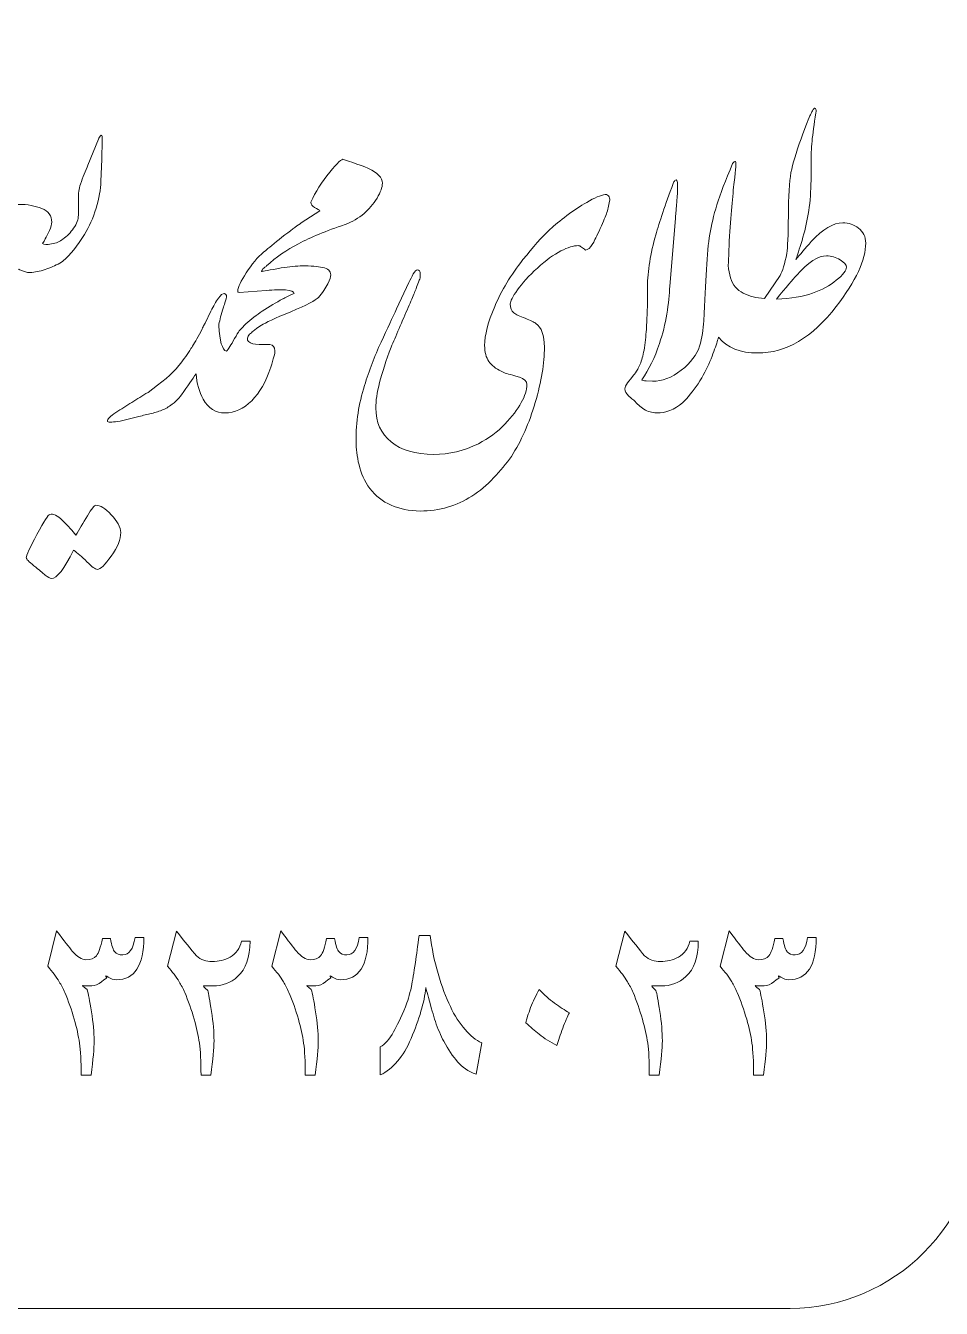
# Model space of a CAD drawing. Header units: millimetres. Extents: x 62 to 462, y 96 to 456.
# Drawn here: x 83.4 to 101.56, y 246.3 to 271.73 of the extents above; entities that cross this region are included whole.
import ezdxf

# ---------------------------------------------------------------- set-up
doc = ezdxf.new("R2010")
doc.units = ezdxf.units.MM
doc.header["$MEASUREMENT"] = 0
doc.layers.add('Layer 1', color=7, linetype='Continuous')

msp = doc.modelspace()

# ---------------------------------------------------------------- linework, layer by layer
at = {"layer": 'Layer 1', "color": 250, "lineweight": 18}
for points, knots in [([(76.0567, 276.3033), (76.0567, 276.3033), (98.5567, 276.3033), (98.5567, 276.3033), (100.6221, 276.3033), (102.3067, 274.6187), (102.3067, 272.5533), (102.3067, 272.5533), (102.3067, 250.0533), (102.3067, 250.0533), (102.3067, 247.9879), (100.6221, 246.3033), (98.5567, 246.3033), (98.5567, 246.3033), (76.0567, 246.3033), (76.0567, 246.3033), (73.9913, 246.3033), (72.3067, 247.9879), (72.3067, 250.0533), (72.3067, 250.0533), (72.3067, 272.5533), (72.3067, 272.5533), (72.3067, 274.6187), (73.9913, 276.3033), (76.0567, 276.3033)], [0, 0, 0, 0, 0.125, 0.125, 0.125, 0.25, 0.25, 0.25, 0.375, 0.375, 0.375, 0.5, 0.5, 0.5, 0.625, 0.625, 0.625, 0.75, 0.75, 0.75, 0.875, 0.875, 0.875, 1, 1, 1, 1]), ([(97.3304, 266.9732), (97.338, 266.8896), (97.3533, 266.809), (97.3759, 266.7307), (97.4218, 266.5895), (97.5064, 266.4872), (97.6299, 266.4272), (97.7534, 266.3673), (97.8927, 266.332), (98.048, 266.3214), (98.048, 266.3214), (98.3584, 266.7765), (98.3584, 266.7765), (98.4096, 266.863), (98.4554, 267.0094), (98.4924, 267.2157), (98.5101, 267.3286), (98.5207, 267.5791), (98.5242, 267.9619), (98.5278, 268.3464), (98.5436, 268.6322), (98.5754, 268.8173), (98.6106, 268.9902), (98.6777, 269.2124), (98.7765, 269.4859), (98.877, 269.761), (98.9387, 269.9198), (98.9599, 269.9621), (98.9828, 270.0044), (99.0005, 270.0397), (99.0146, 270.068), (99.0322, 270.0962), (99.0481, 270.1014), (99.0604, 270.0856), (99.0745, 270.0697), (99.078, 270.0432), (99.071, 270.0044), (99.0339, 269.7734), (99.0075, 269.5864), (98.9934, 269.44), (98.9811, 269.2936), (98.974, 269.1542), (98.9757, 269.0219), (98.9775, 268.8896), (98.9757, 268.7186), (98.9687, 268.5086), (98.9616, 268.2988), (98.9405, 268.1048), (98.9052, 267.9284), (98.8717, 267.7502), (98.8293, 267.5791), (98.7765, 267.4115), (98.7253, 267.2457), (98.69, 267.1399), (98.6742, 267.094), (98.757, 267.1981), (98.8576, 267.3163), (98.9793, 267.4521), (99.2086, 267.7008), (99.4185, 267.8243), (99.6037, 267.8243), (99.7166, 267.8243), (99.8207, 267.7872), (99.9141, 267.7149), (100.0094, 267.6461), (100.0588, 267.5491), (100.0588, 267.4203), (100.0588, 267.0887), (99.863, 266.6707), (99.4749, 266.1627), (98.9987, 265.5488), (98.4783, 265.2419), (97.9139, 265.2419), (97.5739, 265.2419), (97.3163, 265.345), (97.1399, 265.5524), (97.1271, 265.5111), (97.1147, 265.4735), (97.1025, 265.4396), (97.0725, 265.3372), (97.0284, 265.2155), (96.9702, 265.0762), (96.9138, 264.9368), (96.8343, 264.7886), (96.7338, 264.6335), (96.6315, 264.4782), (96.5292, 264.353), (96.4251, 264.256), (96.2646, 264.1166), (96.0936, 264.0496), (95.9136, 264.0531), (95.8219, 264.0566), (95.7372, 264.0813), (95.6614, 264.1272), (95.589, 264.1748), (95.5221, 264.2348), (95.4603, 264.3036), (95.4039, 264.3477), (95.3703, 264.3776), (95.3562, 264.39), (95.3086, 264.4359), (95.2839, 264.4817), (95.2839, 264.5294), (95.2839, 264.5646), (95.3016, 264.6052), (95.3351, 264.6493), (95.3703, 264.6934), (95.4091, 264.7445), (95.455, 264.7992), (95.4744, 264.8257), (95.5026, 264.8681), (95.5362, 264.9227), (95.5714, 264.9774), (95.6014, 265.0514), (95.6279, 265.1432), (95.6526, 265.2332), (95.6755, 265.3531), (95.6913, 265.5013), (95.7055, 265.6494), (95.7143, 265.7782), (95.7178, 265.884), (95.7178, 265.884), (95.7284, 266.2051), (95.7284, 266.2051), (95.7319, 266.3144), (95.7319, 266.4308), (95.7284, 266.5508), (95.7354, 266.8683), (95.7901, 267.2123), (95.8942, 267.5844), (95.9665, 267.8366), (96.0812, 268.1753), (96.24, 268.6022), (96.2505, 268.6304), (96.2611, 268.6481), (96.2717, 268.6586), (96.2805, 268.6692), (96.2893, 268.6745), (96.2964, 268.6745), (96.3211, 268.6709), (96.3317, 268.6057), (96.3282, 268.4787), (96.3246, 268.417), (96.3176, 268.3164), (96.3069, 268.1789), (96.2964, 268.0377), (96.2893, 267.9478), (96.2858, 267.9107), (96.2858, 267.9107), (96.1729, 266.5667), (96.1729, 266.5667), (96.1659, 266.4044), (96.1464, 266.2209), (96.1164, 266.0128), (96.0812, 265.8134), (96.0318, 265.6194), (95.9665, 265.4289), (95.8766, 265.1503), (95.7602, 264.9104), (95.619, 264.711), (95.6261, 264.6969), (95.6544, 264.6899), (95.702, 264.6899), (95.702, 264.6899), (95.8325, 264.6846), (95.8325, 264.6846), (96.0212, 264.6776), (96.21, 264.7499), (96.4005, 264.8998), (96.5892, 265.0497), (96.7109, 265.2085), (96.762, 265.3742), (96.8132, 265.5419), (96.8414, 265.7094), (96.845, 265.8788), (96.8679, 266.2685), (96.8873, 266.6072), (96.9014, 266.8947), (96.9155, 267.1823), (96.9366, 267.4151), (96.9666, 267.595), (96.9949, 267.7732), (97.0425, 267.9689), (97.1078, 268.1789), (97.173, 268.3887), (97.2771, 268.6604), (97.4182, 268.9955), (97.4394, 269.0291), (97.457, 269.0432), (97.4747, 269.0361), (97.4923, 269.0291), (97.4853, 268.895), (97.4517, 268.6304), (97.4182, 268.3676), (97.3847, 267.9778), (97.3512, 267.461), (97.3476, 267.3266), (97.3408, 267.1646), (97.3304, 266.9732)], [0, 0, 0, 0, 0.0151515, 0.0151515, 0.0151515, 0.030303, 0.030303, 0.030303, 0.0454545, 0.0454545, 0.0454545, 0.0606061, 0.0606061, 0.0606061, 0.0757576, 0.0757576, 0.0757576, 0.0909091, 0.0909091, 0.0909091, 0.1060606, 0.1060606, 0.1060606, 0.1212121, 0.1212121, 0.1212121, 0.1363636, 0.1363636, 0.1363636, 0.1515152, 0.1515152, 0.1515152, 0.1666667, 0.1666667, 0.1666667, 0.1818182, 0.1818182, 0.1818182, 0.1969697, 0.1969697, 0.1969697, 0.2121212, 0.2121212, 0.2121212, 0.2272727, 0.2272727, 0.2272727, 0.2424242, 0.2424242, 0.2424242, 0.2575758, 0.2575758, 0.2575758, 0.2727273, 0.2727273, 0.2727273, 0.2878788, 0.2878788, 0.2878788, 0.3030303, 0.3030303, 0.3030303, 0.3181818, 0.3181818, 0.3181818, 0.3333333, 0.3333333, 0.3333333, 0.3484848, 0.3484848, 0.3484848, 0.3636364, 0.3636364, 0.3636364, 0.3787879, 0.3787879, 0.3787879, 0.3939394, 0.3939394, 0.3939394, 0.4090909, 0.4090909, 0.4090909, 0.4242424, 0.4242424, 0.4242424, 0.4393939, 0.4393939, 0.4393939, 0.4545455, 0.4545455, 0.4545455, 0.469697, 0.469697, 0.469697, 0.4848485, 0.4848485, 0.4848485, 0.5, 0.5, 0.5, 0.5151515, 0.5151515, 0.5151515, 0.530303, 0.530303, 0.530303, 0.5454545, 0.5454545, 0.5454545, 0.5606061, 0.5606061, 0.5606061, 0.5757576, 0.5757576, 0.5757576, 0.5909091, 0.5909091, 0.5909091, 0.6060606, 0.6060606, 0.6060606, 0.6212121, 0.6212121, 0.6212121, 0.6363636, 0.6363636, 0.6363636, 0.6515152, 0.6515152, 0.6515152, 0.6666667, 0.6666667, 0.6666667, 0.6818182, 0.6818182, 0.6818182, 0.6969697, 0.6969697, 0.6969697, 0.7121212, 0.7121212, 0.7121212, 0.7272727, 0.7272727, 0.7272727, 0.7424242, 0.7424242, 0.7424242, 0.7575758, 0.7575758, 0.7575758, 0.7727273, 0.7727273, 0.7727273, 0.7878788, 0.7878788, 0.7878788, 0.8030303, 0.8030303, 0.8030303, 0.8181818, 0.8181818, 0.8181818, 0.8333333, 0.8333333, 0.8333333, 0.8484848, 0.8484848, 0.8484848, 0.8636364, 0.8636364, 0.8636364, 0.8787879, 0.8787879, 0.8787879, 0.8939394, 0.8939394, 0.8939394, 0.9090909, 0.9090909, 0.9090909, 0.9242424, 0.9242424, 0.9242424, 0.9393939, 0.9393939, 0.9393939, 0.9545455, 0.9545455, 0.9545455, 0.969697, 0.969697, 0.969697, 0.9848485, 0.9848485, 0.9848485, 1, 1, 1, 1]), ([(84.1413, 267.4998), (84.2242, 267.558), (84.2948, 267.6303), (84.353, 267.7167), (84.4147, 267.8032), (84.4465, 267.8896), (84.4465, 267.9761), (84.4465, 267.9761), (84.4465, 268.3165), (84.4465, 268.3165), (84.4465, 268.3994), (84.4606, 268.4911), (84.4871, 268.5899), (84.5364, 268.7274), (84.5859, 268.8545), (84.637, 268.9673), (84.637, 268.9673), (84.8487, 269.4788), (84.8487, 269.4788), (84.8522, 269.5036), (84.8698, 269.5318), (84.9015, 269.5618), (84.9157, 269.5618), (84.921, 269.5265), (84.921, 269.4542), (84.921, 269.4542), (84.9122, 269.0873), (84.9122, 269.0873), (84.9122, 269.0873), (84.891, 268.6428), (84.891, 268.6428), (84.891, 268.4876), (84.8592, 268.3112), (84.7975, 268.1154), (84.7393, 267.9178), (84.6634, 267.745), (84.57, 267.5933), (84.4294, 267.3631), (84.2871, 267.1871), (84.1431, 267.0673), (84.1431, 267.0673), (84.1413, 267.0641), (84.1413, 267.0641), (84.0584, 267.0094), (83.9649, 266.9618), (83.8626, 266.923), (83.7585, 266.8824), (83.658, 266.8559), (83.5628, 266.8418), (83.5098, 266.8313), (83.4552, 266.8348), (83.397, 266.8489), (83.3388, 266.8648), (83.2929, 266.8824), (83.2629, 266.9036), (83.2206, 266.9036), (83.1624, 266.8859), (83.0865, 266.8524), (83.0142, 266.8207), (82.9242, 266.7766), (82.8184, 266.7184), (82.8184, 266.7184), (82.5132, 266.5261), (82.5132, 266.5261), (82.5132, 266.5261), (82.5129, 266.5274), (82.5129, 266.5274), (82.416, 266.4413), (82.2996, 266.376), (82.1622, 266.332), (82.007, 266.2721), (81.8112, 266.2544), (81.5731, 266.2738), (81.5237, 266.2738), (81.3032, 266.1768), (80.9064, 265.9793), (80.9064, 265.9793), (80.6337, 265.829), (80.6337, 265.829), (80.6337, 265.829), (80.6136, 265.75), (80.6136, 265.75), (80.5924, 265.6635), (80.5659, 265.5806), (80.5395, 265.5048), (80.4177, 265.1714), (80.3067, 264.9245), (80.2026, 264.7657), (80.1003, 264.607), (80.0191, 264.5099), (79.9609, 264.4712), (79.901, 264.4341), (79.8145, 264.3935), (79.6963, 264.3494), (79.5799, 264.3071), (79.4018, 264.2471), (79.1619, 264.1695), (78.922, 264.0919), (78.7809, 264.0531), (78.735, 264.0531), (78.7086, 264.0531), (78.6945, 264.0602), (78.6945, 264.0743), (78.6663, 264.1113), (78.8091, 264.2366), (79.1231, 264.4465), (79.437, 264.6563), (79.6399, 264.794), (79.7298, 264.8592), (79.8216, 264.9245), (79.9151, 265.0197), (80.0085, 265.1467), (80.1038, 265.2719), (80.1744, 265.4148), (80.2185, 265.5718), (80.1708, 265.5789), (80.1214, 265.5701), (80.0721, 265.5436), (80.0209, 265.5189), (79.9715, 265.5048), (79.9239, 265.5048), (79.7969, 265.5083), (79.6893, 265.5506), (79.6029, 265.6301), (79.5182, 265.7076), (79.4811, 265.7958), (79.4952, 265.8929), (79.5093, 265.9511), (79.5288, 266.0198), (79.5552, 266.0975), (79.5799, 266.1751), (79.6346, 266.2985), (79.7175, 266.4661), (79.8004, 266.6354), (79.8833, 266.7748), (79.968, 266.8841), (80.0526, 266.9953), (80.1355, 267.05), (80.2185, 267.05), (80.3595, 267.05), (80.4777, 266.99), (80.573, 266.87), (80.6682, 266.7483), (80.7141, 266.6037), (80.7141, 266.4361), (80.7141, 266.4361), (80.7138, 266.4008), (80.7138, 266.4008), (80.7138, 266.4008), (80.8111, 266.4344), (80.8111, 266.4344), (80.9257, 266.4767), (80.984, 266.5067), (80.984, 266.5278), (80.9628, 266.5631), (80.9522, 266.6054), (80.9522, 266.6566), (80.9592, 266.7024), (80.9769, 266.7589), (81.0051, 266.8277), (81.0528, 266.9546), (81.141, 267.1346), (81.2679, 267.3656), (81.3473, 267.5174), (81.4479, 267.6514), (81.5731, 267.7679), (81.6966, 267.8825), (81.7971, 267.9389), (81.873, 267.9389), (81.9929, 267.9389), (82.0917, 267.8878), (82.1675, 267.789), (82.2363, 267.692), (82.2699, 267.565), (82.2699, 267.4062), (82.2699, 267.2651), (82.2504, 267.1381), (82.2116, 267.027), (82.171, 266.9141), (82.1463, 266.8453), (82.1358, 266.8171), (82.1358, 266.8171), (82.1975, 266.8277), (82.1975, 266.8277), (82.3316, 266.8612), (82.4374, 266.907), (82.5132, 266.9618), (82.5132, 266.9618), (82.5165, 266.9564), (82.5165, 266.9564), (82.578, 266.9883), (82.6651, 267.0407), (82.776, 267.1153), (82.8008, 267.1294), (82.8572, 267.17), (82.9472, 267.2352), (82.9472, 267.2899), (82.9224, 267.3692), (82.8748, 267.4733), (82.8237, 267.5668), (82.7532, 267.6127), (82.6632, 267.6127), (82.605, 267.6127), (82.545, 267.5986), (82.4815, 267.5703), (82.4374, 267.5703), (82.4233, 267.6003), (82.4409, 267.6585), (82.455, 267.7009), (82.485, 267.752), (82.5344, 267.8138), (82.6103, 267.9107), (82.7037, 267.9919), (82.8184, 268.0571), (82.8907, 268.096), (82.9648, 268.1242), (83.0406, 268.1453), (83.1342, 268.1736), (83.2117, 268.1877), (83.2788, 268.1877), (83.4357, 268.1877), (83.5839, 268.1594), (83.7233, 268.1048), (83.8538, 268.0536), (83.919, 267.9637), (83.919, 267.8349), (83.919, 267.7908), (83.9032, 267.7361), (83.8732, 267.6709), (83.8556, 267.632), (83.8397, 267.5968), (83.8238, 267.5668), (83.808, 267.5351), (83.7797, 267.4839), (83.7374, 267.4116), (83.7621, 267.3904), (83.8203, 267.3887), (83.9138, 267.4028), (84.0072, 267.4187), (84.0831, 267.4504), (84.1413, 267.4998)], [0, 0, 0, 0, 0.0125, 0.0125, 0.0125, 0.025, 0.025, 0.025, 0.0375, 0.0375, 0.0375, 0.05, 0.05, 0.05, 0.0625, 0.0625, 0.0625, 0.075, 0.075, 0.075, 0.0875, 0.0875, 0.0875, 0.1, 0.1, 0.1, 0.1125, 0.1125, 0.1125, 0.125, 0.125, 0.125, 0.1375, 0.1375, 0.1375, 0.15, 0.15, 0.15, 0.1625, 0.1625, 0.1625, 0.175, 0.175, 0.175, 0.1875, 0.1875, 0.1875, 0.2, 0.2, 0.2, 0.2125, 0.2125, 0.2125, 0.225, 0.225, 0.225, 0.2375, 0.2375, 0.2375, 0.25, 0.25, 0.25, 0.2625, 0.2625, 0.2625, 0.275, 0.275, 0.275, 0.2875, 0.2875, 0.2875, 0.3, 0.3, 0.3, 0.3125, 0.3125, 0.3125, 0.325, 0.325, 0.325, 0.3375, 0.3375, 0.3375, 0.35, 0.35, 0.35, 0.3625, 0.3625, 0.3625, 0.375, 0.375, 0.375, 0.3875, 0.3875, 0.3875, 0.4, 0.4, 0.4, 0.4125, 0.4125, 0.4125, 0.425, 0.425, 0.425, 0.4375, 0.4375, 0.4375, 0.45, 0.45, 0.45, 0.4625, 0.4625, 0.4625, 0.475, 0.475, 0.475, 0.4875, 0.4875, 0.4875, 0.5, 0.5, 0.5, 0.5125, 0.5125, 0.5125, 0.525, 0.525, 0.525, 0.5375, 0.5375, 0.5375, 0.55, 0.55, 0.55, 0.5625, 0.5625, 0.5625, 0.575, 0.575, 0.575, 0.5875, 0.5875, 0.5875, 0.6, 0.6, 0.6, 0.6125, 0.6125, 0.6125, 0.625, 0.625, 0.625, 0.6375, 0.6375, 0.6375, 0.65, 0.65, 0.65, 0.6625, 0.6625, 0.6625, 0.675, 0.675, 0.675, 0.6875, 0.6875, 0.6875, 0.7, 0.7, 0.7, 0.7125, 0.7125, 0.7125, 0.725, 0.725, 0.725, 0.7375, 0.7375, 0.7375, 0.75, 0.75, 0.75, 0.7625, 0.7625, 0.7625, 0.775, 0.775, 0.775, 0.7875, 0.7875, 0.7875, 0.8, 0.8, 0.8, 0.8125, 0.8125, 0.8125, 0.825, 0.825, 0.825, 0.8375, 0.8375, 0.8375, 0.85, 0.85, 0.85, 0.8625, 0.8625, 0.8625, 0.875, 0.875, 0.875, 0.8875, 0.8875, 0.8875, 0.9, 0.9, 0.9, 0.9125, 0.9125, 0.9125, 0.925, 0.925, 0.925, 0.9375, 0.9375, 0.9375, 0.95, 0.95, 0.95, 0.9625, 0.9625, 0.9625, 0.975, 0.975, 0.975, 0.9875, 0.9875, 0.9875, 1, 1, 1, 1]), ([(88.1684, 267.2828), (88.2548, 267.3551), (88.3783, 267.4539), (88.5405, 267.5827), (88.6993, 267.7026), (88.8069, 267.782), (88.8669, 267.819), (88.8669, 267.819), (89.2373, 268.0625), (89.2373, 268.0625), (89.2285, 268.0695), (89.1915, 268.0924), (89.1297, 268.1294), (89.0821, 268.1542), (89.0574, 268.1876), (89.0574, 268.2335), (89.1474, 268.4328), (89.2708, 268.6304), (89.4296, 268.828), (89.5848, 269.0132), (89.6748, 269.0978), (89.703, 269.0802), (89.9817, 268.985), (90.1475, 268.9232), (90.1986, 268.9003), (90.3821, 268.8138), (90.4738, 268.715), (90.4738, 268.6057), (90.4738, 268.5299), (90.4385, 268.4311), (90.3697, 268.3112), (90.2939, 268.193), (90.2074, 268.0924), (90.1122, 268.006), (90.0046, 267.9161), (89.8794, 267.8437), (89.7347, 267.789), (89.359, 267.662), (89.0521, 267.5351), (88.8122, 267.408), (88.5762, 267.2848), (88.3639, 267.1394), (88.1775, 266.9701), (88.1775, 266.9701), (88.1701, 266.9582), (88.1701, 266.9582), (88.1313, 266.9353), (88.1067, 266.9123), (88.0943, 266.8912), (88.0819, 266.87), (88.0767, 266.8595), (88.0767, 266.8559), (88.1067, 266.863), (88.2372, 266.8859), (88.4647, 266.9282), (88.6323, 266.9547), (88.7734, 266.9688), (88.888, 266.9688), (89.052, 266.9688), (89.1879, 266.9582), (89.2902, 266.9388), (89.3978, 266.9177), (89.4507, 266.8683), (89.4507, 266.7889), (89.4507, 266.7572), (89.4313, 266.699), (89.3943, 266.6125), (89.3449, 266.5226), (89.2831, 266.4326), (89.2073, 266.3444), (89.1561, 266.2844), (88.9727, 266.1909), (88.6569, 266.0604), (88.343, 265.9281), (88.149, 265.8399), (88.0767, 265.7941), (88.0043, 265.7465), (87.9496, 265.7076), (87.9108, 265.6777), (87.89, 265.6502), (87.8672, 265.6297), (87.8426, 265.6168), (87.7887, 265.555), (87.7816, 265.5059), (87.8226, 265.4695), (87.8632, 265.4307), (87.932, 265.4113), (88.029, 265.4096), (88.126, 265.4078), (88.1966, 265.4078), (88.2407, 265.4078), (88.3095, 265.4007), (88.3448, 265.3601), (88.3448, 265.2878), (88.3448, 265.2367), (88.3165, 265.1273), (88.2618, 264.9633), (88.1649, 264.674), (88.0396, 264.4517), (87.8844, 264.2966), (87.7221, 264.1343), (87.5457, 264.0531), (87.3517, 264.0531), (87.17, 264.0531), (87.0271, 264.1448), (86.9231, 264.3265), (86.8439, 264.4712), (86.7954, 264.6392), (86.7791, 264.8303), (86.7089, 264.7246), (86.6141, 264.586), (86.4944, 264.4147), (86.4221, 264.3248), (86.3604, 264.2612), (86.3074, 264.2242), (86.2386, 264.1748), (86.1699, 264.136), (86.0993, 264.1078), (86.0288, 264.0778), (85.9512, 264.0549), (85.8665, 264.0355), (85.7818, 264.0161), (85.6989, 263.9966), (85.616, 263.9755), (85.616, 263.9755), (85.2738, 263.8926), (85.2738, 263.8926), (85.1362, 263.8697), (85.0515, 263.8661), (85.0215, 263.882), (85.0215, 263.9314), (85.078, 263.9914), (85.1927, 264.0637), (85.295, 264.1289), (85.4008, 264.196), (85.5066, 264.263), (85.6143, 264.33), (85.7201, 264.3953), (85.8276, 264.4606), (86.0993, 264.6511), (86.3039, 264.8292), (86.438, 264.9932), (86.5403, 265.122), (86.6214, 265.2332), (86.6796, 265.3301), (86.7184, 265.3848), (86.7749, 265.4801), (86.8507, 265.6142), (86.8507, 265.6142), (86.9007, 265.7166), (86.9007, 265.7166), (86.9127, 265.7446), (86.9254, 265.7715), (86.939, 265.7976), (86.9452, 265.8101), (86.9515, 265.8222), (86.958, 265.834), (86.958, 265.834), (87.0729, 266.0693), (87.0729, 266.0693), (87.1242, 266.1751), (87.1753, 266.2615), (87.2229, 266.3267), (87.267, 266.3921), (87.3093, 266.4238), (87.3464, 266.4203), (87.3816, 266.4026), (87.3922, 266.3691), (87.3781, 266.3162), (87.3393, 266.2033), (87.3164, 266.1292), (87.3058, 266.0939), (87.2667, 265.9638), (87.2411, 265.8608), (87.2298, 265.7864), (87.2472, 265.4744), (87.2981, 265.3052), (87.3834, 265.2773), (87.4205, 265.316), (87.4752, 265.399), (87.5439, 265.526), (87.5845, 265.6018), (87.6163, 265.6529), (87.6357, 265.6812), (87.6408, 265.6877), (87.6467, 265.6931), (87.6534, 265.6979), (87.6844, 265.736), (87.7227, 265.7765), (87.7662, 265.817), (87.8738, 265.914), (87.9814, 265.9969), (88.0925, 266.0693), (88.2336, 266.1627), (88.3695, 266.2439), (88.5, 266.3126), (88.5105, 266.3197), (88.5846, 266.3567), (88.7223, 266.422), (88.7223, 266.4555), (88.6675, 266.4802), (88.5564, 266.4944), (88.4612, 266.4979), (88.3306, 266.4944), (88.1701, 266.4837), (88.1701, 266.4837), (87.6321, 266.4414), (87.6321, 266.4414), (87.6075, 266.4414), (87.6004, 266.4626), (87.611, 266.5031), (87.6321, 266.5931), (87.6992, 266.7236), (87.8156, 266.8912), (87.9288, 267.0583), (88.0453, 267.1859), (88.1653, 267.2756), (88.1653, 267.2756), (88.1684, 267.2828), (88.1684, 267.2828)], [0, 0, 0, 0, 0.0136986, 0.0136986, 0.0136986, 0.0273973, 0.0273973, 0.0273973, 0.0410959, 0.0410959, 0.0410959, 0.0547945, 0.0547945, 0.0547945, 0.0684932, 0.0684932, 0.0684932, 0.0821918, 0.0821918, 0.0821918, 0.0958904, 0.0958904, 0.0958904, 0.109589, 0.109589, 0.109589, 0.1232877, 0.1232877, 0.1232877, 0.1369863, 0.1369863, 0.1369863, 0.1506849, 0.1506849, 0.1506849, 0.1643836, 0.1643836, 0.1643836, 0.1780822, 0.1780822, 0.1780822, 0.1917808, 0.1917808, 0.1917808, 0.2054795, 0.2054795, 0.2054795, 0.2191781, 0.2191781, 0.2191781, 0.2328767, 0.2328767, 0.2328767, 0.2465753, 0.2465753, 0.2465753, 0.260274, 0.260274, 0.260274, 0.2739726, 0.2739726, 0.2739726, 0.2876712, 0.2876712, 0.2876712, 0.3013699, 0.3013699, 0.3013699, 0.3150685, 0.3150685, 0.3150685, 0.3287671, 0.3287671, 0.3287671, 0.3424658, 0.3424658, 0.3424658, 0.3561644, 0.3561644, 0.3561644, 0.369863, 0.369863, 0.369863, 0.3835616, 0.3835616, 0.3835616, 0.3972603, 0.3972603, 0.3972603, 0.4109589, 0.4109589, 0.4109589, 0.4246575, 0.4246575, 0.4246575, 0.4383562, 0.4383562, 0.4383562, 0.4520548, 0.4520548, 0.4520548, 0.4657534, 0.4657534, 0.4657534, 0.4794521, 0.4794521, 0.4794521, 0.4931507, 0.4931507, 0.4931507, 0.5068493, 0.5068493, 0.5068493, 0.5205479, 0.5205479, 0.5205479, 0.5342466, 0.5342466, 0.5342466, 0.5479452, 0.5479452, 0.5479452, 0.5616438, 0.5616438, 0.5616438, 0.5753425, 0.5753425, 0.5753425, 0.5890411, 0.5890411, 0.5890411, 0.6027397, 0.6027397, 0.6027397, 0.6164384, 0.6164384, 0.6164384, 0.630137, 0.630137, 0.630137, 0.6438356, 0.6438356, 0.6438356, 0.6575342, 0.6575342, 0.6575342, 0.6712329, 0.6712329, 0.6712329, 0.6849315, 0.6849315, 0.6849315, 0.6986301, 0.6986301, 0.6986301, 0.7123288, 0.7123288, 0.7123288, 0.7260274, 0.7260274, 0.7260274, 0.739726, 0.739726, 0.739726, 0.7534247, 0.7534247, 0.7534247, 0.7671233, 0.7671233, 0.7671233, 0.7808219, 0.7808219, 0.7808219, 0.7945205, 0.7945205, 0.7945205, 0.8082192, 0.8082192, 0.8082192, 0.8219178, 0.8219178, 0.8219178, 0.8356164, 0.8356164, 0.8356164, 0.8493151, 0.8493151, 0.8493151, 0.8630137, 0.8630137, 0.8630137, 0.8767123, 0.8767123, 0.8767123, 0.890411, 0.890411, 0.890411, 0.9041096, 0.9041096, 0.9041096, 0.9178082, 0.9178082, 0.9178082, 0.9315068, 0.9315068, 0.9315068, 0.9452055, 0.9452055, 0.9452055, 0.9589041, 0.9589041, 0.9589041, 0.9726027, 0.9726027, 0.9726027, 0.9863014, 0.9863014, 0.9863014, 1, 1, 1, 1]), ([(94.9788, 268.2494), (94.9664, 268.163), (94.9434, 268.0801), (94.9152, 267.9989), (94.8852, 267.9178), (94.8376, 267.8049), (94.7706, 267.6602), (94.7036, 267.5156), (94.663, 267.4327), (94.6489, 267.4115), (94.5942, 267.3251), (94.5448, 267.2828), (94.5042, 267.2828), (94.4725, 267.304), (94.446, 267.3233), (94.4214, 267.3428), (94.3967, 267.3622), (94.3755, 267.371), (94.3543, 267.371), (94.2679, 267.371), (94.155, 267.3357), (94.0139, 267.2651), (93.871, 267.1946), (93.7176, 267.0817), (93.5482, 266.9265), (93.3789, 266.7713), (93.2466, 266.6266), (93.1514, 266.4926), (93.0579, 266.3585), (93.0102, 266.265), (93.0102, 266.2139), (93.0102, 266.138), (93.0332, 266.078), (93.0825, 266.0375), (93.1231, 266.0057), (93.1972, 265.9705), (93.3048, 265.9299), (93.4107, 265.8875), (93.483, 265.854), (93.5165, 265.8258), (93.6312, 265.7465), (93.6876, 265.5912), (93.6876, 265.3601), (93.6876, 265.0409), (93.6276, 264.674), (93.5059, 264.263), (93.386, 263.8502), (93.2272, 263.494), (93.0314, 263.1905), (92.9309, 263.0495), (92.8145, 262.9083), (92.6804, 262.7672), (92.5464, 262.6244), (92.4017, 262.5044), (92.2465, 262.4039), (91.9501, 262.2081), (91.608, 262.1093), (91.2234, 262.1093), (90.786, 262.1164), (90.4526, 262.2645), (90.225, 262.5538), (90.1227, 262.702), (90.0504, 262.859), (90.0117, 263.0248), (89.9711, 263.1905), (89.9517, 263.3476), (89.9517, 263.4957), (89.9517, 263.6845), (89.9658, 263.8697), (89.9922, 264.0513), (90.0204, 264.2312), (90.0628, 264.413), (90.121, 264.5964), (90.2109, 264.8927), (90.3186, 265.1785), (90.4473, 265.4537), (90.5743, 265.7288), (90.6766, 265.9511), (90.756, 266.1204), (90.756, 266.1204), (90.9994, 266.6372), (90.9994, 266.6372), (91.0276, 266.6954), (91.0559, 266.7518), (91.0876, 266.8083), (91.1176, 266.863), (91.1458, 266.8895), (91.1705, 266.8895), (91.204, 266.8895), (91.2234, 266.863), (91.2252, 266.8083), (91.227, 266.7518), (91.2199, 266.7113), (91.2058, 266.6831), (91.1688, 266.5843), (91.1352, 266.4996), (91.1088, 266.4326), (91.0806, 266.3656), (91.04, 266.2685), (90.9835, 266.1416), (90.9288, 266.0128), (90.8689, 265.8752), (90.8054, 265.727), (90.7419, 265.5789), (90.689, 265.4572), (90.6484, 265.3601), (90.4455, 264.824), (90.3432, 264.42), (90.3432, 264.1519), (90.3432, 263.8697), (90.4438, 263.6456), (90.6466, 263.4798), (90.8477, 263.3141), (91.1317, 263.2311), (91.4968, 263.2311), (91.8002, 263.2311), (92.093, 263.3017), (92.377, 263.4428), (92.5869, 263.5504), (92.7633, 263.6792), (92.9044, 263.8309), (93.0455, 263.9825), (93.1531, 264.1254), (93.2272, 264.2577), (93.3013, 264.39), (93.3384, 264.5099), (93.3384, 264.6158), (93.3384, 264.6811), (93.2889, 264.7304), (93.1902, 264.7604), (93.0914, 264.7922), (93.0208, 264.8133), (92.9767, 264.824), (92.9344, 264.8327), (92.885, 264.8522), (92.8286, 264.8804), (92.7228, 264.9315), (92.6416, 264.9968), (92.5851, 265.0744), (92.5305, 265.152), (92.5023, 265.2578), (92.5023, 265.3919), (92.5023, 265.5947), (92.5692, 265.854), (92.7015, 266.1662), (92.8338, 266.4802), (93.0208, 266.7889), (93.2625, 267.0923), (93.46, 267.3392), (93.6399, 267.5421), (93.8004, 267.6956), (93.8869, 267.7749), (93.998, 267.8666), (94.1321, 267.9672), (94.2661, 268.0695), (94.3967, 268.1559), (94.5254, 268.2282), (94.6806, 268.3182), (94.8024, 268.3694), (94.8923, 268.3835), (94.9293, 268.3835), (94.9558, 268.3676), (94.9699, 268.3376), (94.9823, 268.3058), (94.9858, 268.2776), (94.9788, 268.2494)], [0, 0, 0, 0, 0.0181818, 0.0181818, 0.0181818, 0.0363636, 0.0363636, 0.0363636, 0.0545455, 0.0545455, 0.0545455, 0.0727273, 0.0727273, 0.0727273, 0.0909091, 0.0909091, 0.0909091, 0.1090909, 0.1090909, 0.1090909, 0.1272727, 0.1272727, 0.1272727, 0.1454545, 0.1454545, 0.1454545, 0.1636364, 0.1636364, 0.1636364, 0.1818182, 0.1818182, 0.1818182, 0.2, 0.2, 0.2, 0.2181818, 0.2181818, 0.2181818, 0.2363636, 0.2363636, 0.2363636, 0.2545455, 0.2545455, 0.2545455, 0.2727273, 0.2727273, 0.2727273, 0.2909091, 0.2909091, 0.2909091, 0.3090909, 0.3090909, 0.3090909, 0.3272727, 0.3272727, 0.3272727, 0.3454545, 0.3454545, 0.3454545, 0.3636364, 0.3636364, 0.3636364, 0.3818182, 0.3818182, 0.3818182, 0.4, 0.4, 0.4, 0.4181818, 0.4181818, 0.4181818, 0.4363636, 0.4363636, 0.4363636, 0.4545455, 0.4545455, 0.4545455, 0.4727273, 0.4727273, 0.4727273, 0.4909091, 0.4909091, 0.4909091, 0.5090909, 0.5090909, 0.5090909, 0.5272727, 0.5272727, 0.5272727, 0.5454545, 0.5454545, 0.5454545, 0.5636364, 0.5636364, 0.5636364, 0.5818182, 0.5818182, 0.5818182, 0.6, 0.6, 0.6, 0.6181818, 0.6181818, 0.6181818, 0.6363636, 0.6363636, 0.6363636, 0.6545455, 0.6545455, 0.6545455, 0.6727273, 0.6727273, 0.6727273, 0.6909091, 0.6909091, 0.6909091, 0.7090909, 0.7090909, 0.7090909, 0.7272727, 0.7272727, 0.7272727, 0.7454545, 0.7454545, 0.7454545, 0.7636364, 0.7636364, 0.7636364, 0.7818182, 0.7818182, 0.7818182, 0.8, 0.8, 0.8, 0.8181818, 0.8181818, 0.8181818, 0.8363636, 0.8363636, 0.8363636, 0.8545455, 0.8545455, 0.8545455, 0.8727273, 0.8727273, 0.8727273, 0.8909091, 0.8909091, 0.8909091, 0.9090909, 0.9090909, 0.9090909, 0.9272727, 0.9272727, 0.9272727, 0.9454545, 0.9454545, 0.9454545, 0.9636364, 0.9636364, 0.9636364, 0.9818182, 0.9818182, 0.9818182, 1, 1, 1, 1]), ([(99.676, 266.9441), (99.676, 266.9882), (99.6354, 267.0358), (99.5526, 267.0887), (99.4626, 267.1399), (99.3726, 267.1664), (99.2827, 267.1664), (99.1186, 267.1734), (98.9175, 267.0428), (98.6847, 266.7783), (98.6142, 266.7059), (98.4819, 266.549), (98.2861, 266.3073), (98.5754, 266.3214), (98.8135, 266.362), (99.0022, 266.4272), (99.1892, 266.4926), (99.348, 266.579), (99.4749, 266.6848), (99.609, 266.7924), (99.676, 266.8788), (99.676, 266.9441)], [0, 0, 0, 0, 0.1428571, 0.1428571, 0.1428571, 0.2857143, 0.2857143, 0.2857143, 0.4285714, 0.4285714, 0.4285714, 0.5714286, 0.5714286, 0.5714286, 0.7142857, 0.7142857, 0.7142857, 0.8571429, 0.8571429, 0.8571429, 1, 1, 1, 1]), ([(83.4129, 261.1798), (83.4129, 261.1586), (83.464, 261.1075), (83.5645, 261.0245), (83.6669, 260.9417), (83.7409, 260.8799), (83.7903, 260.8394), (83.8415, 260.7935), (83.8821, 260.7723), (83.9085, 260.7723), (84.0196, 260.7723), (84.1678, 260.9593), (84.353, 261.335), (84.4289, 261.2803), (84.517, 261.2027), (84.6176, 261.1022), (84.7164, 261.0016), (84.7851, 260.9522), (84.824, 260.9522), (84.8822, 260.9522), (84.9739, 261.0404), (85.0974, 261.2168), (85.2243, 261.395), (85.2879, 261.5502), (85.2879, 261.6807), (85.2825, 261.7919), (85.2191, 261.91), (85.0992, 262.0352), (84.981, 262.1605), (84.8787, 262.224), (84.7922, 262.224), (84.7658, 262.224), (84.7093, 262.1534), (84.6246, 262.0123), (84.54, 261.8712), (84.4641, 261.7424), (84.3954, 261.6296), (84.3354, 261.7124), (84.2507, 261.8077), (84.1395, 261.917), (84.0267, 262.0247), (83.942, 262.067), (83.8838, 262.0423), (83.8521, 262.0423), (83.7657, 261.91), (83.6245, 261.6455), (83.4834, 261.3791), (83.4129, 261.2256), (83.4129, 261.1798)], [0, 0, 0, 0, 0.0625, 0.0625, 0.0625, 0.125, 0.125, 0.125, 0.1875, 0.1875, 0.1875, 0.25, 0.25, 0.25, 0.3125, 0.3125, 0.3125, 0.375, 0.375, 0.375, 0.4375, 0.4375, 0.4375, 0.5, 0.5, 0.5, 0.5625, 0.5625, 0.5625, 0.625, 0.625, 0.625, 0.6875, 0.6875, 0.6875, 0.75, 0.75, 0.75, 0.8125, 0.8125, 0.8125, 0.875, 0.875, 0.875, 0.9375, 0.9375, 0.9375, 1, 1, 1, 1])]:
    msp.add_open_spline(points, degree=3, knots=knots, dxfattribs=at)
at = {"layer": 'Layer 1', "color": 250, "lineweight": 9}
for points, knots in [([(85.3254, 253.3093), (85.4541, 253.3093), (85.5361, 253.4257), (85.5705, 253.6576), (85.5705, 253.6576), (85.7442, 253.6576), (85.7442, 253.6576), (85.7442, 253.0977), (85.5626, 252.8181), (85.201, 252.8181), (85.1446, 252.8181), (85.0908, 252.8358), (85.0396, 252.871), (84.9894, 252.9063), (84.9779, 252.8993), (85.0079, 252.849), (85.0097, 252.8578), (84.9753, 252.834), (84.9038, 252.7767), (84.8404, 252.7238), (84.776, 252.6964), (84.7107, 252.6964), (84.7019, 252.6964), (84.6913, 252.6964), (84.6781, 252.6956), (84.6649, 252.6947), (84.6499, 252.6938), (84.6331, 252.6938), (84.6023, 252.6938), (84.5714, 252.6973), (84.5414, 252.7035), (84.5114, 252.7097), (84.537, 252.6832), (84.6199, 252.6241), (84.6428, 252.5456), (84.671, 252.3984), (84.7063, 252.1823), (84.7416, 251.9672), (84.7592, 251.7749), (84.7592, 251.6065), (84.7592, 251.4637), (84.7389, 251.237), (84.6975, 250.9275), (84.6975, 250.9275), (84.5009, 250.9275), (84.5009, 250.9275), (84.5009, 251.2026), (84.4903, 251.4143), (84.4691, 251.5615), (84.4471, 251.7088), (84.4127, 251.8666), (84.3642, 252.0351), (84.3113, 252.2211), (84.2487, 252.3984), (84.1781, 252.565), (84.1437, 252.6426), (84.1067, 252.7132), (84.067, 252.7767), (84.0106, 252.8719), (83.9347, 252.9742), (83.8395, 253.0844), (83.8395, 253.0844), (84.0159, 253.7872), (84.0159, 253.7872), (84.1658, 253.5871), (84.2689, 253.453), (84.3254, 253.3843), (84.4241, 253.2705), (84.5141, 253.2132), (84.597, 253.2132), (84.6913, 253.2132), (84.761, 253.2405), (84.806, 253.2934), (84.8492, 253.3455), (84.888, 253.4583), (84.9224, 253.632), (84.9224, 253.632), (85.0829, 253.632), (85.0829, 253.632), (85.1067, 253.4945), (85.1358, 253.4063), (85.1702, 253.3675), (85.2045, 253.3287), (85.2566, 253.3093), (85.3254, 253.3093)], [0, 0, 0, 0, 0.0357143, 0.0357143, 0.0357143, 0.0714286, 0.0714286, 0.0714286, 0.1071429, 0.1071429, 0.1071429, 0.1428571, 0.1428571, 0.1428571, 0.1785714, 0.1785714, 0.1785714, 0.2142857, 0.2142857, 0.2142857, 0.25, 0.25, 0.25, 0.2857143, 0.2857143, 0.2857143, 0.3214286, 0.3214286, 0.3214286, 0.3571429, 0.3571429, 0.3571429, 0.3928571, 0.3928571, 0.3928571, 0.4285714, 0.4285714, 0.4285714, 0.4642857, 0.4642857, 0.4642857, 0.5, 0.5, 0.5, 0.5357143, 0.5357143, 0.5357143, 0.5714286, 0.5714286, 0.5714286, 0.6071429, 0.6071429, 0.6071429, 0.6428571, 0.6428571, 0.6428571, 0.6785714, 0.6785714, 0.6785714, 0.7142857, 0.7142857, 0.7142857, 0.75, 0.75, 0.75, 0.7857143, 0.7857143, 0.7857143, 0.8214286, 0.8214286, 0.8214286, 0.8571429, 0.8571429, 0.8571429, 0.8928571, 0.8928571, 0.8928571, 0.9285714, 0.9285714, 0.9285714, 0.9642857, 0.9642857, 0.9642857, 1, 1, 1, 1]), ([(87.1005, 253.177), (87.2301, 253.177), (87.3474, 253.207), (87.4541, 253.2652), (87.5767, 253.3322), (87.6516, 253.4372), (87.6789, 253.58), (87.6789, 253.58), (87.85, 253.58), (87.85, 253.58), (87.85, 253.2634), (87.768, 253.0298), (87.604, 252.8799), (87.47, 252.7564), (87.3068, 252.6938), (87.1163, 252.6938), (87.1163, 252.6938), (87.0775, 252.6938), (87.0775, 252.6938), (87.022, 252.6938), (86.977, 252.6956), (86.9417, 252.6991), (86.9065, 252.7026), (86.9294, 252.6717), (87.0105, 252.6065), (87.0273, 252.5465), (87.0529, 252.4072), (87.0864, 252.1894), (87.1199, 251.9716), (87.1366, 251.7767), (87.1366, 251.6065), (87.1366, 251.4637), (87.1163, 251.237), (87.0749, 250.9275), (87.0749, 250.9275), (86.8783, 250.9275), (86.8783, 250.9275), (86.8783, 251.2026), (86.8677, 251.4143), (86.8465, 251.5615), (86.8245, 251.7088), (86.7901, 251.8666), (86.7416, 252.0351), (86.6878, 252.2211), (86.6261, 252.3984), (86.5555, 252.565), (86.5211, 252.6426), (86.4841, 252.7132), (86.4444, 252.7767), (86.388, 252.8719), (86.3121, 252.9742), (86.2169, 253.0844), (86.2169, 253.0844), (86.3897, 253.7793), (86.3897, 253.7793), (86.552, 253.5791), (86.6834, 253.416), (86.7857, 253.2881), (86.8747, 253.2141), (86.9797, 253.177), (87.1005, 253.177)], [0, 0, 0, 0, 0.05, 0.05, 0.05, 0.1, 0.1, 0.1, 0.15, 0.15, 0.15, 0.2, 0.2, 0.2, 0.25, 0.25, 0.25, 0.3, 0.3, 0.3, 0.35, 0.35, 0.35, 0.4, 0.4, 0.4, 0.45, 0.45, 0.45, 0.5, 0.5, 0.5, 0.55, 0.55, 0.55, 0.6, 0.6, 0.6, 0.65, 0.65, 0.65, 0.7, 0.7, 0.7, 0.75, 0.75, 0.75, 0.8, 0.8, 0.8, 0.85, 0.85, 0.85, 0.9, 0.9, 0.9, 0.95, 0.95, 0.95, 1, 1, 1, 1]), ([(89.7698, 253.3093), (89.8985, 253.3093), (89.9805, 253.4257), (90.0149, 253.6576), (90.0149, 253.6576), (90.1886, 253.6576), (90.1886, 253.6576), (90.1886, 253.0977), (90.007, 252.8181), (89.6454, 252.8181), (89.589, 252.8181), (89.5352, 252.8358), (89.484, 252.871), (89.4338, 252.9063), (89.4223, 252.8993), (89.4523, 252.849), (89.4541, 252.8578), (89.4197, 252.834), (89.3482, 252.7767), (89.2848, 252.7238), (89.2204, 252.6964), (89.1551, 252.6964), (89.1463, 252.6964), (89.1357, 252.6964), (89.1225, 252.6956), (89.1093, 252.6947), (89.0943, 252.6938), (89.0775, 252.6938), (89.0467, 252.6938), (89.0158, 252.6973), (88.9858, 252.7035), (88.9558, 252.7097), (88.9814, 252.6832), (89.0643, 252.6241), (89.0872, 252.5456), (89.1154, 252.3984), (89.1507, 252.1823), (89.186, 251.9672), (89.2036, 251.7749), (89.2036, 251.6065), (89.2036, 251.4637), (89.1833, 251.237), (89.1419, 250.9275), (89.1419, 250.9275), (88.9453, 250.9275), (88.9453, 250.9275), (88.9453, 251.2026), (88.9347, 251.4143), (88.9135, 251.5615), (88.8915, 251.7088), (88.8571, 251.8666), (88.8086, 252.0351), (88.7557, 252.2211), (88.6931, 252.3984), (88.6225, 252.565), (88.5881, 252.6426), (88.5511, 252.7132), (88.5114, 252.7767), (88.455, 252.8719), (88.3791, 252.9742), (88.2839, 253.0844), (88.2839, 253.0844), (88.4603, 253.7872), (88.4603, 253.7872), (88.6102, 253.5871), (88.7133, 253.453), (88.7698, 253.3843), (88.8685, 253.2705), (88.9585, 253.2132), (89.0414, 253.2132), (89.1357, 253.2132), (89.2054, 253.2405), (89.2504, 253.2934), (89.2936, 253.3455), (89.3324, 253.4583), (89.3668, 253.632), (89.3668, 253.632), (89.5273, 253.632), (89.5273, 253.632), (89.5511, 253.4945), (89.5802, 253.4063), (89.6146, 253.3675), (89.6489, 253.3287), (89.701, 253.3093), (89.7698, 253.3093)], [0, 0, 0, 0, 0.0357143, 0.0357143, 0.0357143, 0.0714286, 0.0714286, 0.0714286, 0.1071429, 0.1071429, 0.1071429, 0.1428571, 0.1428571, 0.1428571, 0.1785714, 0.1785714, 0.1785714, 0.2142857, 0.2142857, 0.2142857, 0.25, 0.25, 0.25, 0.2857143, 0.2857143, 0.2857143, 0.3214286, 0.3214286, 0.3214286, 0.3571429, 0.3571429, 0.3571429, 0.3928571, 0.3928571, 0.3928571, 0.4285714, 0.4285714, 0.4285714, 0.4642857, 0.4642857, 0.4642857, 0.5, 0.5, 0.5, 0.5357143, 0.5357143, 0.5357143, 0.5714286, 0.5714286, 0.5714286, 0.6071429, 0.6071429, 0.6071429, 0.6428571, 0.6428571, 0.6428571, 0.6785714, 0.6785714, 0.6785714, 0.7142857, 0.7142857, 0.7142857, 0.75, 0.75, 0.75, 0.7857143, 0.7857143, 0.7857143, 0.8214286, 0.8214286, 0.8214286, 0.8571429, 0.8571429, 0.8571429, 0.8928571, 0.8928571, 0.8928571, 0.9285714, 0.9285714, 0.9285714, 0.9642857, 0.9642857, 0.9642857, 1, 1, 1, 1]), ([(95.9893, 253.177), (96.1189, 253.177), (96.2362, 253.207), (96.3429, 253.2652), (96.4655, 253.3322), (96.5404, 253.4372), (96.5677, 253.58), (96.5677, 253.58), (96.7388, 253.58), (96.7388, 253.58), (96.7388, 253.2634), (96.6568, 253.0298), (96.4928, 252.8799), (96.3588, 252.7564), (96.1956, 252.6938), (96.0051, 252.6938), (96.0051, 252.6938), (95.9663, 252.6938), (95.9663, 252.6938), (95.9108, 252.6938), (95.8658, 252.6956), (95.8305, 252.6991), (95.7953, 252.7026), (95.8182, 252.6717), (95.8993, 252.6065), (95.9161, 252.5465), (95.9417, 252.4072), (95.9752, 252.1894), (96.0087, 251.9716), (96.0254, 251.7767), (96.0254, 251.6065), (96.0254, 251.4637), (96.0051, 251.237), (95.9637, 250.9275), (95.9637, 250.9275), (95.7671, 250.9275), (95.7671, 250.9275), (95.7671, 251.2026), (95.7565, 251.4143), (95.7353, 251.5615), (95.7133, 251.7088), (95.6789, 251.8666), (95.6304, 252.0351), (95.5766, 252.2211), (95.5149, 252.3984), (95.4443, 252.565), (95.4099, 252.6426), (95.3729, 252.7132), (95.3332, 252.7767), (95.2768, 252.8719), (95.2009, 252.9742), (95.1057, 253.0844), (95.1057, 253.0844), (95.2785, 253.7793), (95.2785, 253.7793), (95.4408, 253.5791), (95.5722, 253.416), (95.6745, 253.2881), (95.7635, 253.2141), (95.8685, 253.177), (95.9893, 253.177)], [0, 0, 0, 0, 0.05, 0.05, 0.05, 0.1, 0.1, 0.1, 0.15, 0.15, 0.15, 0.2, 0.2, 0.2, 0.25, 0.25, 0.25, 0.3, 0.3, 0.3, 0.35, 0.35, 0.35, 0.4, 0.4, 0.4, 0.45, 0.45, 0.45, 0.5, 0.5, 0.5, 0.55, 0.55, 0.55, 0.6, 0.6, 0.6, 0.65, 0.65, 0.65, 0.7, 0.7, 0.7, 0.75, 0.75, 0.75, 0.8, 0.8, 0.8, 0.85, 0.85, 0.85, 0.9, 0.9, 0.9, 0.95, 0.95, 0.95, 1, 1, 1, 1]), ([(98.6586, 253.3093), (98.7873, 253.3093), (98.8693, 253.4257), (98.9037, 253.6576), (98.9037, 253.6576), (99.0774, 253.6576), (99.0774, 253.6576), (99.0774, 253.0977), (98.8958, 252.8181), (98.5342, 252.8181), (98.4778, 252.8181), (98.424, 252.8358), (98.3728, 252.871), (98.3226, 252.9063), (98.3111, 252.8993), (98.3411, 252.849), (98.3429, 252.8578), (98.3085, 252.834), (98.237, 252.7767), (98.1736, 252.7238), (98.1092, 252.6964), (98.0439, 252.6964), (98.0351, 252.6964), (98.0245, 252.6964), (98.0113, 252.6956), (97.9981, 252.6947), (97.9831, 252.6938), (97.9663, 252.6938), (97.9355, 252.6938), (97.9046, 252.6973), (97.8746, 252.7035), (97.8446, 252.7097), (97.8702, 252.6832), (97.9531, 252.6241), (97.976, 252.5456), (98.0042, 252.3984), (98.0395, 252.1823), (98.0748, 251.9672), (98.0924, 251.7749), (98.0924, 251.6065), (98.0924, 251.4637), (98.0721, 251.237), (98.0307, 250.9275), (98.0307, 250.9275), (97.8341, 250.9275), (97.8341, 250.9275), (97.8341, 251.2026), (97.8235, 251.4143), (97.8023, 251.5615), (97.7803, 251.7088), (97.7459, 251.8666), (97.6974, 252.0351), (97.6445, 252.2211), (97.5819, 252.3984), (97.5113, 252.565), (97.4769, 252.6426), (97.4399, 252.7132), (97.4002, 252.7767), (97.3438, 252.8719), (97.2679, 252.9742), (97.1727, 253.0844), (97.1727, 253.0844), (97.3491, 253.7872), (97.3491, 253.7872), (97.499, 253.5871), (97.6021, 253.453), (97.6586, 253.3843), (97.7573, 253.2705), (97.8473, 253.2132), (97.9302, 253.2132), (98.0245, 253.2132), (98.0942, 253.2405), (98.1392, 253.2934), (98.1824, 253.3455), (98.2212, 253.4583), (98.2556, 253.632), (98.2556, 253.632), (98.4161, 253.632), (98.4161, 253.632), (98.4399, 253.4945), (98.469, 253.4063), (98.5034, 253.3675), (98.5377, 253.3287), (98.5898, 253.3093), (98.6586, 253.3093)], [0, 0, 0, 0, 0.0357143, 0.0357143, 0.0357143, 0.0714286, 0.0714286, 0.0714286, 0.1071429, 0.1071429, 0.1071429, 0.1428571, 0.1428571, 0.1428571, 0.1785714, 0.1785714, 0.1785714, 0.2142857, 0.2142857, 0.2142857, 0.25, 0.25, 0.25, 0.2857143, 0.2857143, 0.2857143, 0.3214286, 0.3214286, 0.3214286, 0.3571429, 0.3571429, 0.3571429, 0.3928571, 0.3928571, 0.3928571, 0.4285714, 0.4285714, 0.4285714, 0.4642857, 0.4642857, 0.4642857, 0.5, 0.5, 0.5, 0.5357143, 0.5357143, 0.5357143, 0.5714286, 0.5714286, 0.5714286, 0.6071429, 0.6071429, 0.6071429, 0.6428571, 0.6428571, 0.6428571, 0.6785714, 0.6785714, 0.6785714, 0.7142857, 0.7142857, 0.7142857, 0.75, 0.75, 0.75, 0.7857143, 0.7857143, 0.7857143, 0.8214286, 0.8214286, 0.8214286, 0.8571429, 0.8571429, 0.8571429, 0.8928571, 0.8928571, 0.8928571, 0.9285714, 0.9285714, 0.9285714, 0.9642857, 0.9642857, 0.9642857, 1, 1, 1, 1]), ([(90.4338, 251.4875), (90.5255, 251.5395), (90.6128, 251.6391), (90.6974, 251.7873), (90.7627, 251.8993), (90.8403, 252.0633), (90.9302, 252.2785), (90.9735, 252.3799), (91.0131, 252.5139), (91.0493, 252.6814), (91.0731, 252.8005), (91.0996, 252.9583), (91.1287, 253.1567), (91.1516, 253.3119), (91.1754, 253.4918), (91.201, 253.6964), (91.201, 253.6964), (91.4205, 253.6964), (91.4205, 253.6964), (91.4523, 253.4486), (91.5043, 253.1964), (91.5784, 252.9407), (91.6525, 252.685), (91.7336, 252.4663), (91.8218, 252.2837), (91.9038, 252.1091), (92.0025, 251.9575), (92.1163, 251.8287), (92.2177, 251.7097), (92.3279, 251.6224), (92.447, 251.5651), (92.447, 251.5651), (92.3332, 250.9425), (92.3332, 250.9425), (92.1763, 251.0042), (92.0528, 251.088), (91.962, 251.1929), (91.872, 251.2979), (91.7821, 251.4337), (91.6921, 251.5986), (91.6304, 251.7141), (91.574, 251.8455), (91.5246, 251.9919), (91.4867, 252.1056), (91.4408, 252.2635), (91.387, 252.4672), (91.3465, 252.6188), (91.3288, 252.6823), (91.3359, 252.6576), (91.305, 252.3719), (91.2071, 252.0368), (91.044, 251.6532), (90.8888, 251.2899), (90.686, 251.0492), (90.4338, 250.9319), (90.4338, 250.9319), (90.4338, 251.4875), (90.4338, 251.4875)], [0, 0, 0, 0, 0.0526316, 0.0526316, 0.0526316, 0.1052632, 0.1052632, 0.1052632, 0.1578947, 0.1578947, 0.1578947, 0.2105263, 0.2105263, 0.2105263, 0.2631579, 0.2631579, 0.2631579, 0.3157895, 0.3157895, 0.3157895, 0.3684211, 0.3684211, 0.3684211, 0.4210526, 0.4210526, 0.4210526, 0.4736842, 0.4736842, 0.4736842, 0.5263158, 0.5263158, 0.5263158, 0.5789474, 0.5789474, 0.5789474, 0.6315789, 0.6315789, 0.6315789, 0.6842105, 0.6842105, 0.6842105, 0.7368421, 0.7368421, 0.7368421, 0.7894737, 0.7894737, 0.7894737, 0.8421053, 0.8421053, 0.8421053, 0.8947368, 0.8947368, 0.8947368, 0.9473684, 0.9473684, 0.9473684, 1, 1, 1, 1]), ([(93.9329, 251.5139), (93.8032, 251.5809), (93.6859, 251.6559), (93.581, 251.7388), (93.4937, 251.8058), (93.4055, 251.8816), (93.3173, 251.9654), (93.335, 252.0395), (93.3667, 252.1391), (93.4143, 252.2643), (93.462, 252.3887), (93.5184, 252.5095), (93.5837, 252.6241), (93.6815, 252.5227), (93.7829, 252.4328), (93.887, 252.3543), (93.9919, 252.2758), (94.0898, 252.2123), (94.1833, 252.1621), (94.1418, 252.088), (94.0978, 251.9875), (94.0501, 251.8596), (94.0025, 251.7326), (93.9637, 251.6171), (93.9329, 251.5139)], [0, 0, 0, 0, 0.125, 0.125, 0.125, 0.25, 0.25, 0.25, 0.375, 0.375, 0.375, 0.5, 0.5, 0.5, 0.625, 0.625, 0.625, 0.75, 0.75, 0.75, 0.875, 0.875, 0.875, 1, 1, 1, 1])]:
    msp.add_open_spline(points, degree=3, knots=knots, dxfattribs=at)

doc.saveas('drawing.dxf')
